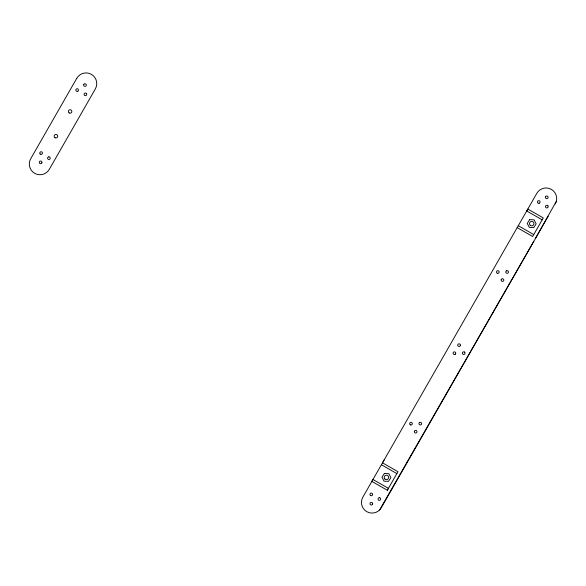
<?xml version="1.0" encoding="UTF-8"?>
<svg xmlns="http://www.w3.org/2000/svg" width="586" height="586" viewBox="0 0 586 586"><rect width="100%" height="100%" fill="white"/><g stroke="black" fill="none" stroke-linecap="round" stroke-linejoin="round"><path stroke-width="0.88" d="M379.625 509.93L533.839 241.271M535.604 238.18L556.348 201.32M387.339 490.255L388.43 488.343L372.96 479.487L371.868 481.399L387.339 490.255L397.967 471.693L382.497 462.837L384.284 459.746M381.435 507.417L548.174 216.241M542.189 219.838L526.719 210.982L527.81 209.07L543.281 217.926L532.659 236.488L517.189 227.632M518.28 225.72L533.751 234.576M381.405 464.749L396.868 473.605M555.294 203.884A10.636 10.636 0 0 0 551.353 189.373A10.636 10.636 0 0 0 536.835 193.314L362.851 497.155A10.636 10.636 0 0 0 366.792 511.666A10.636 10.636 0 0 0 381.31 507.725M414.368 431.333L414.324 431.677A1.34 1.34 0 0 0 415.664 433.01A1.34 1.34 0 0 0 416.998 431.67L416.954 431.318A1.34 1.34 0 0 0 414.368 431.333M460.376 345.154L460.332 345.498A1.34 1.34 0 0 1 457.747 345.513L457.703 345.161A1.34 1.34 0 0 1 459.036 343.821A1.34 1.34 0 0 1 460.376 345.154M501.198 279.698L501.155 280.042A1.34 1.34 0 0 0 502.495 281.375A1.34 1.34 0 0 0 503.828 280.035L503.777 279.69A1.34 1.34 0 0 0 501.198 279.698M372.63 504.033L372.498 504.356A1.34 1.34 0 0 1 370.674 504.846A1.34 1.34 0 0 1 370.176 503.022L370.389 502.744A1.34 1.34 0 0 1 372.63 504.033M545.61 196.662L545.478 196.984A1.34 1.34 0 0 0 547.72 198.273L547.925 197.995A1.34 1.34 0 0 0 547.434 196.171A1.34 1.34 0 0 0 545.61 196.662M41.906 162.696L41.774 163.018A1.34 1.34 0 0 1 39.951 163.509A1.34 1.34 0 0 1 39.46 161.685L39.672 161.406A1.34 1.34 0 0 1 41.906 162.696M83.813 84.391L83.673 84.714A1.34 1.34 0 0 0 85.915 86.003L86.127 85.724A1.34 1.34 0 0 0 85.637 83.901A1.34 1.34 0 0 0 83.813 84.391M76.773 78.304L30.714 158.747A10.694 10.694 0 0 0 34.684 173.339A10.694 10.694 0 0 0 49.275 169.376L95.335 88.94A10.694 10.694 0 0 0 91.372 74.341A10.694 10.694 0 0 0 76.773 78.304M529.649 219.655L527.246 223.405L529.29 227.368L533.743 227.573L536.146 223.823L534.102 219.867L529.649 219.655M384.387 473.451L381.977 477.202L384.02 481.157L388.474 481.37L390.884 477.619L388.833 473.656L384.387 473.451M506.421 270.849L506.143 271.062A1.34 1.34 0 0 0 507.439 273.288L507.762 273.157A1.34 1.34 0 0 0 508.245 271.325A1.34 1.34 0 0 0 506.421 270.849M455.381 354.142L455.11 354.354A1.34 1.34 0 0 1 453.278 353.871A1.34 1.34 0 0 1 453.762 352.04L454.084 351.908A1.34 1.34 0 0 1 455.381 354.142M419.591 422.477L419.312 422.689A1.34 1.34 0 0 0 420.616 424.923L420.938 424.791A1.34 1.34 0 0 0 421.422 422.96A1.34 1.34 0 0 0 419.591 422.477M539.113 203.276L538.768 203.327A1.34 1.34 0 0 1 537.428 201.994A1.34 1.34 0 0 1 538.761 200.654L539.105 200.698A1.34 1.34 0 0 1 539.113 203.276M379.34 497.69L378.988 497.741A1.34 1.34 0 0 0 379.003 500.319L379.347 500.363A1.34 1.34 0 0 0 380.68 499.023A1.34 1.34 0 0 0 379.34 497.69M77.52 91.35L77.169 91.394A1.34 1.34 0 0 1 75.836 90.061A1.34 1.34 0 0 1 77.169 88.72L77.52 88.772A1.34 1.34 0 0 1 77.52 91.35M48.88 156.821L48.535 156.872A1.34 1.34 0 0 0 48.535 159.451L48.88 159.502A1.34 1.34 0 0 0 50.213 158.161A1.34 1.34 0 0 0 48.88 156.821M497.485 273.325L497.162 273.193A1.34 1.34 0 0 1 496.672 271.369A1.34 1.34 0 0 1 498.496 270.871L498.774 271.084A1.34 1.34 0 0 1 497.485 273.325M464.361 352.003L464.039 351.871A1.34 1.34 0 0 0 462.757 354.112L463.035 354.325A1.34 1.34 0 0 0 464.859 353.827A1.34 1.34 0 0 0 464.361 352.003M410.661 424.96L410.339 424.828A1.34 1.34 0 0 1 409.841 423.004A1.34 1.34 0 0 1 411.665 422.506L411.943 422.718A1.34 1.34 0 0 1 410.661 424.96M547.954 205.92L547.742 205.642A1.34 1.34 0 0 0 545.515 206.939L545.647 207.261A1.34 1.34 0 0 0 547.471 207.744A1.34 1.34 0 0 0 547.954 205.92M370.359 495.375L370.147 495.097A1.34 1.34 0 0 1 370.63 493.273A1.34 1.34 0 0 1 372.462 493.756L372.593 494.079A1.34 1.34 0 0 1 370.359 495.375M86.56 93.643L86.347 93.364A1.34 1.34 0 0 0 84.113 94.654L84.245 94.976A1.34 1.34 0 0 0 86.069 95.467A1.34 1.34 0 0 0 86.56 93.643M40.178 154.045L39.965 153.774A1.34 1.34 0 0 1 40.449 151.942A1.34 1.34 0 0 1 42.28 152.433L42.412 152.756A1.34 1.34 0 0 1 40.178 154.045M530.264 225.324A2.227 2.227 0 0 0 533.89 223.999A2.227 2.227 0 0 0 530.931 221.523A2.227 2.227 0 0 0 530.264 225.324M384.856 478.982A2.227 2.227 0 0 0 388.584 477.986A2.227 2.227 0 0 0 385.852 475.253A2.227 2.227 0 0 0 384.856 478.982M69.243 112.951A1.721 1.721 0 0 0 71.829 111.465A1.721 1.721 0 0 0 69.243 109.97A1.721 1.721 0 0 0 69.243 112.951M55.047 137.761A1.78 1.78 0 0 0 57.721 136.216A1.78 1.78 0 0 0 55.047 134.67A1.78 1.78 0 0 0 55.047 137.761"/></g></svg>
